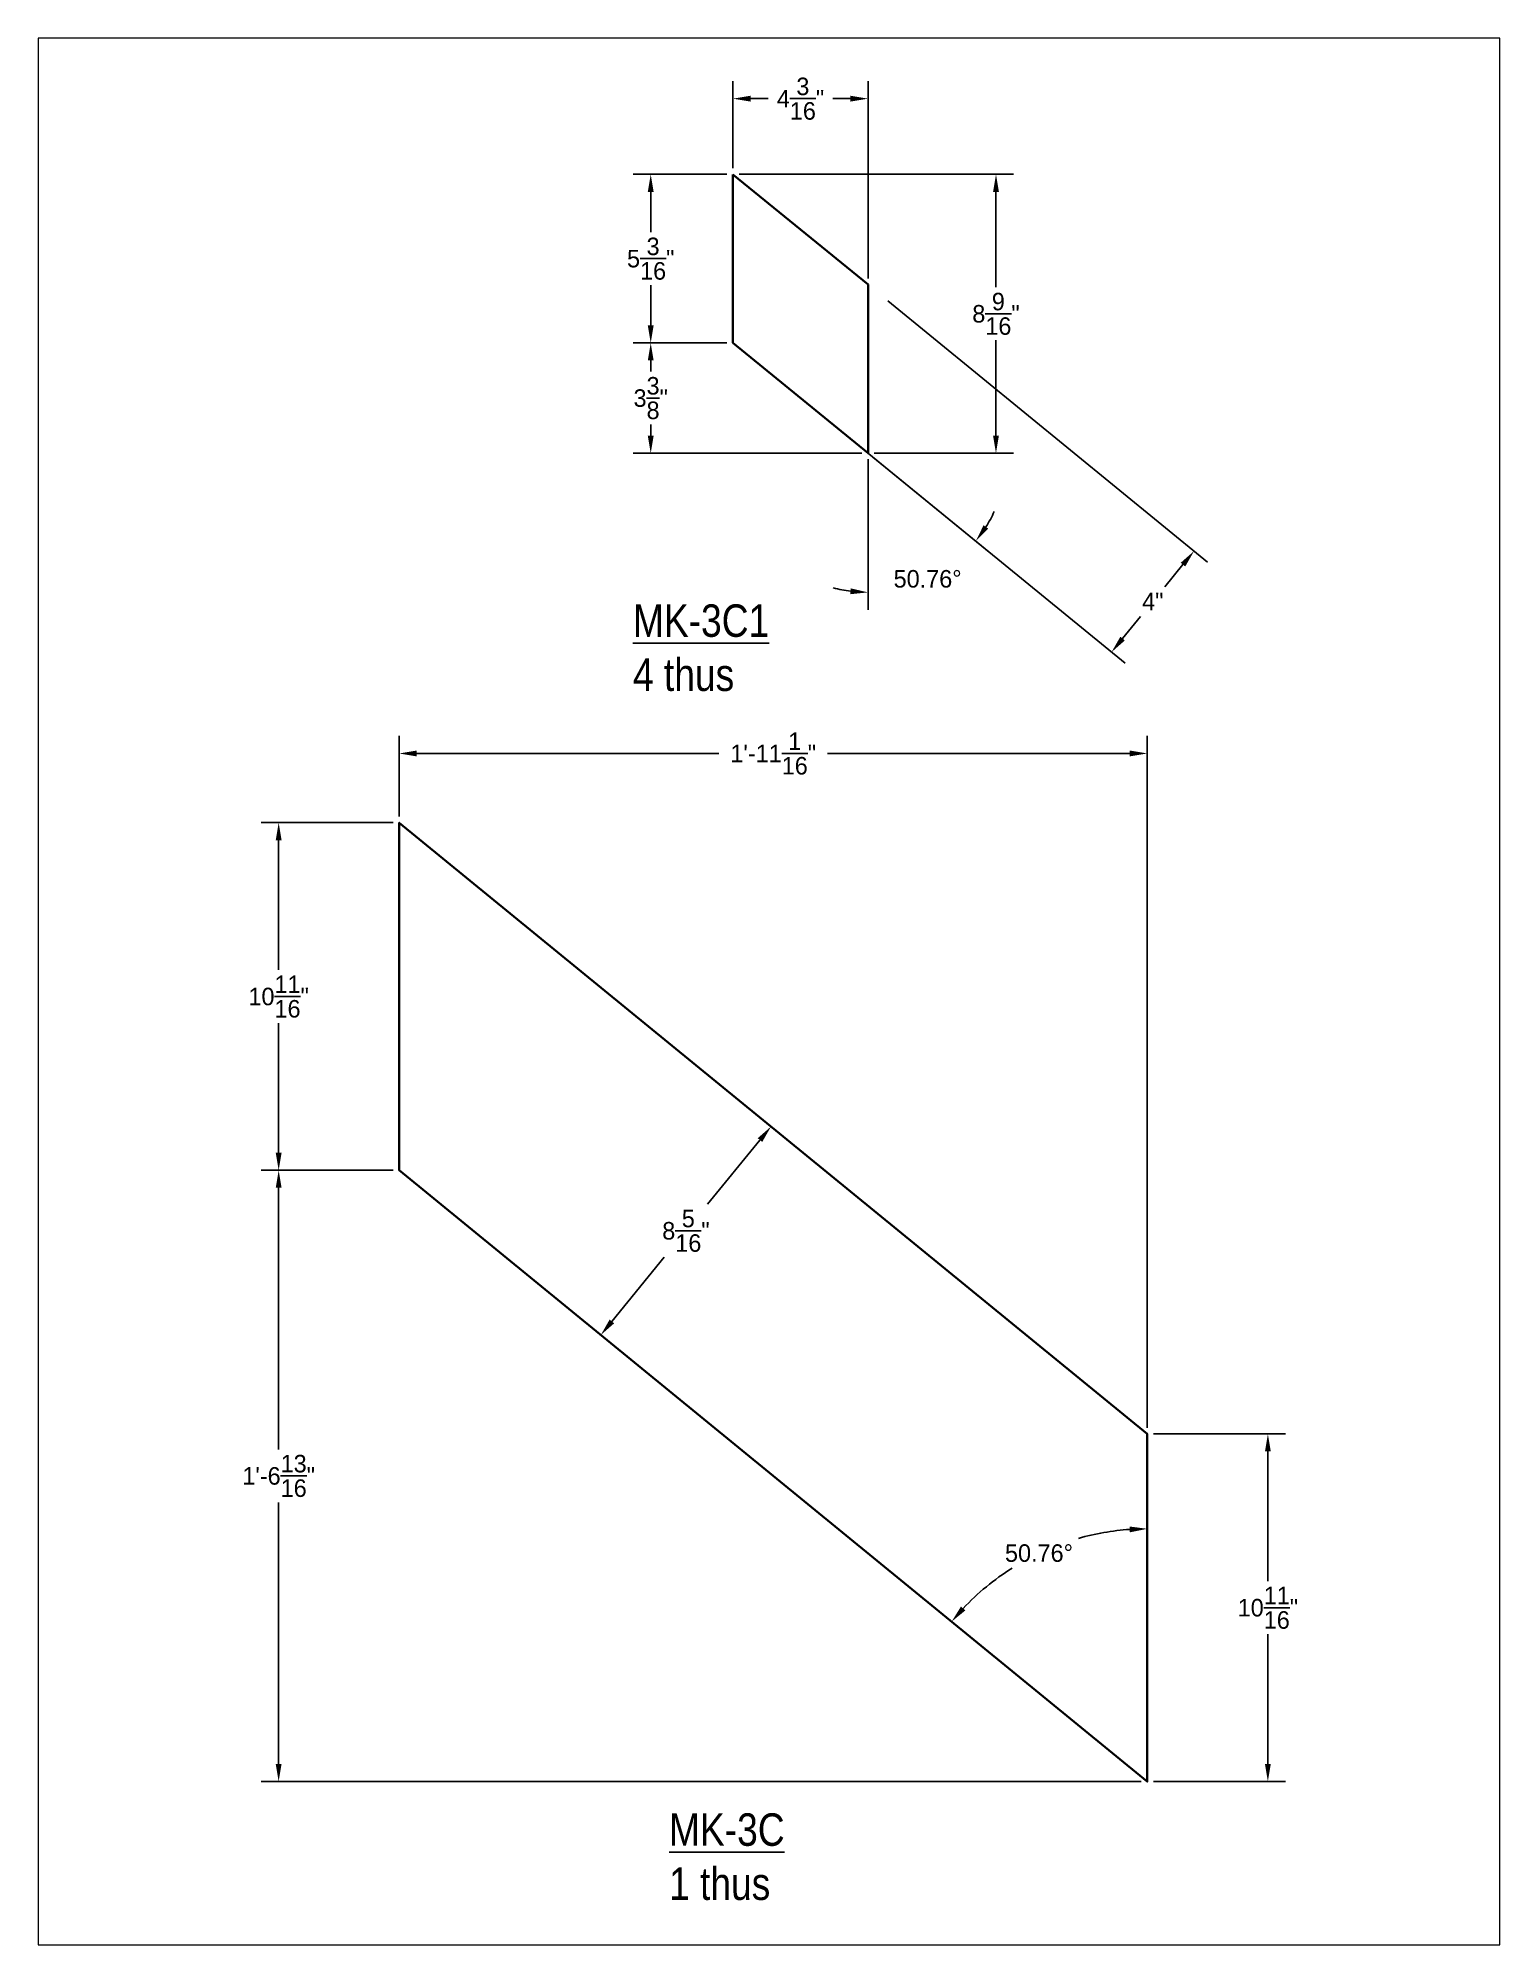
# Paper-space layout 'Layout2 (3)' of a CAD drawing. Extents: x 0.2 to 8.1, y 0.1 to 10.5.
# The model-space entities are those that its viewports show. They can reach past a viewport. Long polylines and large blocks are cut down to what shows.
import ezdxf

# ---------------------------------------------------------------- set-up
doc = ezdxf.new("R2010")
doc.units = 0
doc.header["$LTSCALE"] = 2
doc.header["$MEASUREMENT"] = 0
doc.layers.add('STAIRTREADS', color=6, linetype='CONTINUOUS')
doc.layers.add('TEXT', color=250, linetype='CONTINUOUS')
doc.styles.add('ARCHENT', font='technical.ttf')
doc.dimstyles.get("Standard").update_dxf_attribs({"dimtxt": 0.18, "dimasz": 0.18, "dimexe": 0.18, "dimexo": 0.0625, "dimgap": 0.09, "dimtad": 0, "dimtih": 1, "dimtoh": 1, "dimdec": 4, "dimzin": 0, "dimdsep": 46, "dimtxsty": 'Standard', "dimcen": 0.09, "dimadec": 0, "dimazin": 0, "dimtfac": 1, "dimtdec": 4, "dimtofl": 0, "dimtmove": 0, "dimatfit": 3, "dimfxl": 1, "dimtolj": 1, "dimtzin": 0, "dimarcsym": 0})

# ---------------------------------------------------------------- blocks, each defined once
blk = doc.blocks.new('*D581')
at = {"layer": 'STAIRTREADS', "color": 0, "linetype": 'Continuous', "lineweight": -2}
for p, q in [((1586.533, -1406.836), (1586.533, -1404.152)), ((1590.694, -1410.234), (1590.694, -1404.152)), ((1587.073, -1404.692), (1587.616, -1404.692)), ((1590.154, -1404.692), (1589.611, -1404.692))]:
    blk.add_line(p, q, dxfattribs=at)
at = {"layer": 'STAIRTREADS', "color": 0, "linetype": 'Continuous'}
for points in [[(1587.073, -1404.602), (1587.073, -1404.782), (1586.533, -1404.692)], [(1590.154, -1404.602), (1590.154, -1404.782), (1590.694, -1404.692)]]:
    blk.add_solid(points, dxfattribs=at)
at = {"layer": 'STAIRTREADS', "color": 0, "linetype": 'Continuous', "insert": (1588.614, -1404.692), "char_height": 0.54, "attachment_point": 5}
blk.add_mtext('\\A1;4{\\H1.000000x;\\S3/16;}"', dxfattribs=at)
blk = doc.blocks.new('*D582')
at = {"layer": 'STAIRTREADS', "color": 0, "linetype": 'Continuous', "lineweight": -2}
for p, q in [((1586.721, -1407.023), (1595.178, -1407.023)), ((1594.638, -1407.563), (1594.638, -1410.501)), ((1594.638, -1415.074), (1594.638, -1412.136)), ((1590.882, -1415.614), (1595.178, -1415.614))]:
    blk.add_line(p, q, dxfattribs=at)
at = {"layer": 'STAIRTREADS', "color": 0, "linetype": 'Continuous'}
for points in [[(1594.548, -1407.563), (1594.728, -1407.563), (1594.638, -1407.023)], [(1594.548, -1415.074), (1594.728, -1415.074), (1594.638, -1415.614)]]:
    blk.add_solid(points, dxfattribs=at)
at = {"layer": 'STAIRTREADS', "color": 0, "linetype": 'Continuous', "insert": (1594.638, -1411.319), "char_height": 0.54, "attachment_point": 5}
blk.add_mtext('\\A1;8{\\H1.000000x;\\S9/16;}"', dxfattribs=at)
blk = doc.blocks.new('*D583')
at = {"layer": 'STAIRTREADS', "color": 0, "linetype": 'Continuous', "lineweight": -2}
for p, q in [((1586.346, -1407.023), (1583.458, -1407.023)), ((1583.998, -1407.563), (1583.998, -1408.802)), ((1583.998, -1411.676), (1583.998, -1410.437)), ((1586.346, -1412.216), (1583.458, -1412.216))]:
    blk.add_line(p, q, dxfattribs=at)
at = {"layer": 'STAIRTREADS', "color": 0, "linetype": 'Continuous'}
for points in [[(1583.908, -1407.563), (1584.088, -1407.563), (1583.998, -1407.023)], [(1583.908, -1411.676), (1584.088, -1411.676), (1583.998, -1412.216)]]:
    blk.add_solid(points, dxfattribs=at)
at = {"layer": 'STAIRTREADS', "color": 0, "linetype": 'Continuous', "insert": (1583.998, -1409.62), "char_height": 0.54, "attachment_point": 5}
blk.add_mtext('\\A1;5{\\H1.000000x;\\S3/16;}"', dxfattribs=at)
blk = doc.blocks.new('*D584')
at = {"layer": 'STAIRTREADS', "color": 0, "linetype": 'Continuous', "lineweight": -2}
for p, q in [((1586.346, -1412.216), (1583.458, -1412.216)), ((1583.998, -1412.756), (1583.998, -1413.098)), ((1583.998, -1415.074), (1583.998, -1414.733)), ((1590.507, -1415.614), (1583.458, -1415.614))]:
    blk.add_line(p, q, dxfattribs=at)
at = {"layer": 'STAIRTREADS', "color": 0, "linetype": 'Continuous'}
for points in [[(1583.908, -1412.756), (1584.088, -1412.756), (1583.998, -1412.216)], [(1583.908, -1415.074), (1584.088, -1415.074), (1583.998, -1415.614)]]:
    blk.add_solid(points, dxfattribs=at)
at = {"layer": 'STAIRTREADS', "color": 0, "linetype": 'Continuous', "insert": (1583.998, -1413.915), "char_height": 0.54, "attachment_point": 5}
blk.add_mtext('\\A1;3{\\H1.000000x;\\S3/8;}"', dxfattribs=at)
blk = doc.blocks.new('*D585')
at = {"layer": 'STAIRTREADS', "color": 0, "linetype": 'Continuous', "lineweight": -2}
for p, q in [((1590.694, -1415.802), (1590.694, -1420.441)), ((1590.839, -1415.733), (1594.432, -1418.667))]:
    blk.add_line(p, q, dxfattribs=at)
for start, end in [(327.98328, 335.20634), (255.55387, 262.77693)]:
    blk.add_arc((1590.694, -1415.614), 4.286, start, end, dxfattribs=at)
at = {"layer": 'STAIRTREADS', "color": 0, "linetype": 'Continuous'}
for points in [[(1594.401, -1417.939), (1594.255, -1417.834), (1594.014, -1418.326)], [(1590.161, -1419.777), (1590.149, -1419.957), (1590.694, -1419.901)]]:
    blk.add_solid(points, dxfattribs=at)
at = {"layer": 'STAIRTREADS', "color": 0, "linetype": 'Continuous', "insert": (1592.531, -1419.487), "char_height": 0.54, "attachment_point": 5}
blk.add_mtext('\\A1;50.76°', dxfattribs=at)
blk = doc.blocks.new('*D586')
at = {"layer": 'STAIRTREADS', "color": 0, "linetype": 'Continuous', "lineweight": -2}
for p, q in [((1599.487, -1445.824), (1603.557, -1445.824)), ((1603.017, -1446.364), (1603.017, -1450.361)), ((1603.017, -1455.993), (1603.017, -1451.996)), ((1599.487, -1456.533), (1603.557, -1456.533))]:
    blk.add_line(p, q, dxfattribs=at)
at = {"layer": 'STAIRTREADS', "color": 0, "linetype": 'Continuous'}
for points in [[(1602.927, -1446.364), (1603.107, -1446.364), (1603.017, -1445.824)], [(1602.927, -1455.993), (1603.107, -1455.993), (1603.017, -1456.533)]]:
    blk.add_solid(points, dxfattribs=at)
at = {"layer": 'STAIRTREADS', "color": 0, "linetype": 'Continuous', "insert": (1603.017, -1451.178), "char_height": 0.54, "attachment_point": 5}
blk.add_mtext('\\A1;10{\\H1.000000x;\\S11/16;}"', dxfattribs=at)
blk = doc.blocks.new('*D587')
at = {"layer": 'STAIRTREADS', "color": 0, "linetype": 'Continuous', "lineweight": -2}
for p, q in [((1591.303, -1410.919), (1601.16, -1418.969)), ((1588.759, -1414.034), (1598.616, -1422.084)), ((1600.4, -1419.046), (1599.843, -1419.728)), ((1598.539, -1421.325), (1599.096, -1420.643))]:
    blk.add_line(p, q, dxfattribs=at)
at = {"layer": 'STAIRTREADS', "color": 0, "linetype": 'Continuous'}
for points in [[(1600.331, -1418.989), (1600.47, -1419.103), (1600.742, -1418.628)], [(1598.47, -1421.268), (1598.609, -1421.382), (1598.198, -1421.743)]]:
    blk.add_solid(points, dxfattribs=at)
at = {"layer": 'STAIRTREADS', "color": 0, "linetype": 'Continuous', "insert": (1599.47, -1420.185), "char_height": 0.54, "attachment_point": 5}
blk.add_mtext('\\A1;4"', dxfattribs=at)
blk = doc.blocks.new('*D588')
at = {"layer": 'STAIRTREADS', "color": 0, "linetype": 'Continuous', "lineweight": -2}
for p, q in [((1590.124, -1438.33), (1587.288, -1436.013)), ((1587.364, -1436.773), (1585.75, -1438.749)), ((1582.801, -1442.361), (1584.415, -1440.384)), ((1584.877, -1444.754), (1582.041, -1442.437))]:
    blk.add_line(p, q, dxfattribs=at)
at = {"layer": 'STAIRTREADS', "color": 0, "linetype": 'Continuous'}
for points in [[(1587.295, -1436.716), (1587.434, -1436.83), (1587.706, -1436.355)], [(1582.731, -1442.304), (1582.871, -1442.418), (1582.459, -1442.779)]]:
    blk.add_solid(points, dxfattribs=at)
at = {"layer": 'STAIRTREADS', "color": 0, "linetype": 'Continuous', "insert": (1585.083, -1439.567), "char_height": 0.54, "attachment_point": 5}
blk.add_mtext('\\A1;8{\\H1.000000x;\\S5/16;}"', dxfattribs=at)
blk = doc.blocks.new('*D589')
at = {"layer": 'STAIRTREADS', "color": 0, "linetype": 'Continuous', "lineweight": -2}
for p, q in [((1576.246, -1426.808), (1576.246, -1424.323)), ((1599.3, -1445.637), (1599.3, -1424.323)), ((1576.786, -1424.863), (1586.1, -1424.863)), ((1598.76, -1424.863), (1589.445, -1424.863))]:
    blk.add_line(p, q, dxfattribs=at)
at = {"layer": 'STAIRTREADS', "color": 0, "linetype": 'Continuous'}
for points in [[(1576.786, -1424.773), (1576.786, -1424.953), (1576.246, -1424.863)], [(1598.76, -1424.773), (1598.76, -1424.953), (1599.3, -1424.863)]]:
    blk.add_solid(points, dxfattribs=at)
at = {"layer": 'STAIRTREADS', "color": 0, "linetype": 'Continuous', "insert": (1587.773, -1424.863), "char_height": 0.54, "attachment_point": 5}
blk.add_mtext('\\A1;1\'-11{\\H1.000000x;\\S1/16;}"', dxfattribs=at)
blk = doc.blocks.new('*D590')
at = {"layer": 'STAIRTREADS', "color": 0, "linetype": 'Continuous', "lineweight": -2}
for p, q in [((1576.059, -1426.995), (1571.992, -1426.995)), ((1572.532, -1427.535), (1572.532, -1431.532)), ((1572.532, -1437.164), (1572.532, -1433.167)), ((1576.059, -1437.704), (1571.992, -1437.704))]:
    blk.add_line(p, q, dxfattribs=at)
at = {"layer": 'STAIRTREADS', "color": 0, "linetype": 'Continuous'}
for points in [[(1572.442, -1427.535), (1572.622, -1427.535), (1572.532, -1426.995)], [(1572.442, -1437.164), (1572.622, -1437.164), (1572.532, -1437.704)]]:
    blk.add_solid(points, dxfattribs=at)
at = {"layer": 'STAIRTREADS', "color": 0, "linetype": 'Continuous', "insert": (1572.532, -1432.35), "char_height": 0.54, "attachment_point": 5}
blk.add_mtext('\\A1;10{\\H1.000000x;\\S11/16;}"', dxfattribs=at)
blk = doc.blocks.new('*D591')
at = {"layer": 'STAIRTREADS', "color": 0, "linetype": 'Continuous', "lineweight": -2}
for p, q in [((1576.059, -1437.704), (1571.992, -1437.704)), ((1572.532, -1438.244), (1572.532, -1446.301)), ((1572.532, -1455.993), (1572.532, -1447.936)), ((1599.112, -1456.533), (1571.992, -1456.533))]:
    blk.add_line(p, q, dxfattribs=at)
at = {"layer": 'STAIRTREADS', "color": 0, "linetype": 'Continuous'}
for points in [[(1572.442, -1438.244), (1572.622, -1438.244), (1572.532, -1437.704)], [(1572.442, -1455.993), (1572.622, -1455.993), (1572.532, -1456.533)]]:
    blk.add_solid(points, dxfattribs=at)
at = {"layer": 'STAIRTREADS', "color": 0, "linetype": 'Continuous', "insert": (1572.532, -1447.118), "char_height": 0.54, "attachment_point": 5}
blk.add_mtext('\\A1;1\'-6{\\H1.000000x;\\S13/16;}"', dxfattribs=at)
blk = doc.blocks.new('*D616')
at = {"layer": 'STAIRTREADS', "color": 0, "linetype": 'Continuous', "lineweight": -2}
blk.add_line((1599.3, -1450.303), (1599.3, -1448.208), dxfattribs=at)
for start, end in [(93.97516, 105.79276), (122.35848, 136.78505)]:
    blk.add_arc((1599.3, -1456.533), 7.785, start, end, dxfattribs=at)
at = {"layer": 'STAIRTREADS', "color": 0, "linetype": 'Continuous'}
for points in [[(1598.757, -1448.677), (1598.763, -1448.857), (1599.3, -1448.748)], [(1593.694, -1451.262), (1593.558, -1451.143), (1593.27, -1451.608)]]:
    blk.add_solid(points, dxfattribs=at)
at = {"layer": 'STAIRTREADS', "color": 0, "linetype": 'Continuous', "insert": (1595.963, -1449.499), "char_height": 0.54, "attachment_point": 5}
blk.add_mtext('\\A1;50.76°', dxfattribs=at)

msp = doc.modelspace()

# ---------------------------------------------------------------- linework, layer by layer
at = {"layer": 'STAIRTREADS', "color": 6, "linetype": 'Continuous', "lineweight": 35}
msp.add_line((1586.53329, -1407.02318), (1586.53329, -1412.21621), dxfattribs=at)
msp.add_lwpolyline([(1586.53329, -1412.21621), (1590.69401, -1415.61442), (1590.69401, -1410.42139), (1586.53329, -1407.02318)], dxfattribs=at)
msp.add_lwpolyline([(1576.24607, -1432.06972), (1576.24607, -1437.70414), (1599.29964, -1456.53285), (1599.29964, -1450.49006), (1599.29964, -1445.824), (1576.24607, -1426.99529)], close=True, dxfattribs=at)

# ---------------------------------------------------------------- texts
at = {"layer": 'TEXT', "linetype": 'Continuous', "char_height": 1, "width": 24.0625, "attachment_point": 1, "style": 'ARCHENT'}
for s, insert in [('{\\LMK-3C1\\P}4 thus', (1583.44966, -1420.27045)), ('{\\LMK-3C\\P}1 thus', (1584.56193, -1457.51346))]:
    msp.add_mtext(s, dxfattribs=dict(at, insert=insert))

# ---------------------------------------------------------------- dimensions: what is measured, and where the dimension line sits
at = {"layer": 'STAIRTREADS', "color": 4, "linetype": 'Continuous'}
for base, p1, p2, picture, middle in [((1590.69401, -1404.69201), (1586.53329, -1407.02318), (1590.69401, -1410.42139), '*D581', (1588.61365, -1404.69201)), ((1576.24607, -1424.86285), (1599.29964, -1445.824), (1576.24607, -1426.99529), '*D589', (1587.77286, -1424.86285))]:
    dim = msp.add_linear_dim(base=base, p1=p1, p2=p2, dimstyle='Standard', override={"dimscale": 3, "dimgap": 0.0625, "dimlunit": 4, "dimadec": 2}, dxfattribs=at)
    dim.commit()
    dim.dimension.update_dxf_attribs({"geometry": picture, "text_midpoint": middle})
for base, p1, p2, override, picture, middle in [((1583.99834, -1412.21621), (1586.53329, -1407.02318), (1586.53329, -1412.21621), {"dimscale": 3, "dimgap": 0.0625, "dimlunit": 4, "dimadec": 2}, '*D583', (1583.99834, -1409.6197)), ((1594.63793, -1415.61442), (1586.53329, -1407.02318), (1590.69401, -1415.61442), {"dimscale": 3, "dimgap": 0.0625, "dimlunit": 4, "dimadec": 2}, '*D582', (1594.63793, -1411.3188)), ((1583.99834, -1415.61442), (1586.53329, -1412.21621), (1590.69401, -1415.61442), {"dimscale": 3, "dimgap": 0.0625, "dimlunit": 4, "dimadec": 2, "dimtmove": 1}, '*D584', (1583.99834, -1413.91532)), ((1572.53194, -1437.704145), (1576.246071, -1426.995291), (1576.246071, -1437.704145), {"dimscale": 3, "dimgap": 0.0625, "dimlunit": 4, "dimadec": 2}, '*D590', (1572.53194, -1432.349718)), ((1572.53194, -1456.53285), (1576.24607, -1437.70414), (1599.29964, -1456.53285), {"dimscale": 3, "dimgap": 0.0625, "dimlunit": 4, "dimadec": 2, "dimtmove": 1}, '*D591', (1572.53194, -1447.1185)), ((1603.016959, -1456.532854), (1599.299642, -1445.824001), (1599.299642, -1456.532854), {"dimscale": 3, "dimgap": 0.0625, "dimlunit": 4, "dimadec": 2}, '*D586', (1603.016959, -1451.178428))]:
    dim = msp.add_linear_dim(base=base, p1=p1, p2=p2, angle=90, dimstyle='Standard', override=override, dxfattribs=at)
    dim.commit()
    dim.dimension.update_dxf_attribs({"geometry": picture, "text_midpoint": middle})
for base, line1, line2, picture, middle in [((1591.94148, -1419.71517), ((1590.69401, -1415.61442), (1590.69401, -1410.42139)), ((1586.53329, -1412.21621), (1590.69401, -1415.61442)), '*D585', (1592.53121, -1419.48702)), ((1597.03397, -1449.08502), ((1576.24607, -1437.70414), (1599.29964, -1456.53285)), ((1599.29964, -1456.53285), (1599.29964, -1450.49006)), '*D616', (1595.9629, -1449.49939))]:
    dim = msp.add_angular_dim_2l(base=base, line1=line1, line2=line2, dimstyle='Standard', override={"dimscale": 3, "dimgap": 0.0625, "dimlunit": 4, "dimadec": 2}, dxfattribs=at)
    dim.commit()
    dim.dimension.update_dxf_attribs({"geometry": picture, "text_midpoint": middle})
for p1, p2, distance, picture, middle in [((1588.61365, -1413.91532), (1591.15786, -1410.80023), -12.37432, '*D587', (1599.46973, -1420.18536)), ((1585.02247, -1444.87215), (1590.26902, -1438.44836), 3.30922, '*D588', (1585.08273, -1439.56695))]:
    dim = msp.add_aligned_dim(p1=p1, p2=p2, distance=distance, dimstyle='Standard', override={"dimscale": 3, "dimgap": 0.0625, "dimlunit": 4, "dimadec": 2}, dxfattribs=at)
    dim.commit()
    dim.dimension.update_dxf_attribs({"geometry": picture, "text_midpoint": middle})

psp = doc.layouts.new('Layout2 (3)')

# ---------------------------------------------------------------- viewports
at = {"layer": 'STAIRTREADS', "color": 4, "linetype": 'Continuous'}
psp.add_viewport(center=(4.169, 5.299), size=(7.954, 10.3716), view_center_point=(1587.64457, -1432.19365), view_height=58.737469, dxfattribs=at)

doc.saveas('drawing.dxf')
